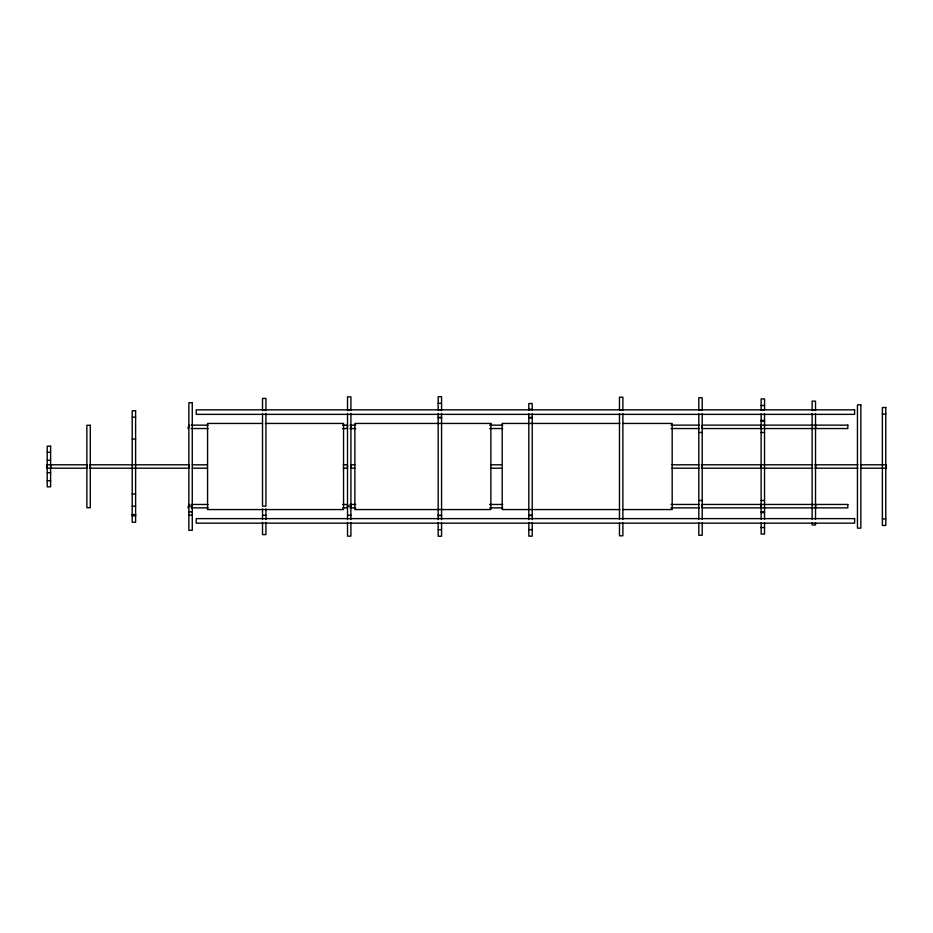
<?xml version="1.0" encoding="UTF-8"?>
<svg xmlns="http://www.w3.org/2000/svg" width="933" height="933" viewBox="0 0 933 933"><rect width="100%" height="100%" fill="white"/><g stroke="black" fill="none" stroke-linecap="round" stroke-linejoin="round"><path stroke-width="1.4" d="M438.172 403.289L441.566 403.289M761.13 405.482L764.535 405.482M528.824 409.354L532.23 409.354M262.523 409.774L265.928 409.774M347.519 409.774L350.913 409.774M438.172 409.774L441.566 409.774M619.477 409.774L622.882 409.774M698.805 409.774L702.211 409.774M761.13 409.774L764.535 409.774M812.13 409.774L815.524 409.774M882.385 414.077L885.779 414.077M132.206 417.168L135.612 417.168M438.172 417.378L441.566 417.378M528.824 417.494L532.23 417.494M438.172 417.774L441.566 417.774M528.824 417.774L532.23 417.774M761.13 420.386L764.535 420.386M761.13 421.168L764.535 421.168M262.535 423.442L207.569 423.442L207.569 509.558L343.542 509.558L343.542 423.442L265.427 423.442M619.874 423.442L502.199 423.442L502.199 509.558L619.874 509.558M622.778 423.442L672.18 423.442L672.18 509.558L622.778 509.558M191.207 425.133L208.071 425.133M342.621 425.133L347.449 425.133L347.449 428.539L342.621 428.539M349.91 425.133L355.73 425.133M489.673 425.133L502.77 425.133M671.049 425.133L699.318 425.133M191.207 428.539L208.071 428.539M349.91 428.539L355.73 428.539M489.673 428.539L502.77 428.539M671.049 428.539L699.318 428.539M698.805 432.504L702.211 432.504M761.13 432.504L764.535 432.504M132.206 439.035L135.612 439.035M47.221 452.26L50.615 452.26M47.221 460.296L50.615 460.296M87.445 464.797L46.65 464.797L46.65 468.203L87.445 468.203M90.011 464.797L189.259 464.797M192.338 464.797L207.138 464.797M343.239 464.797L347.449 464.797L347.449 468.203L343.239 468.203M350.61 464.797L354.797 464.797M490.898 464.797L501.161 464.797M671.935 464.797L699.155 464.797M701.464 464.797L812.701 464.797M814.894 464.797L857.952 464.797M860.518 464.797L886.35 464.797L886.35 468.203L860.518 468.203M90.011 468.203L189.259 468.203M192.338 468.203L207.138 468.203M350.61 468.203L354.797 468.203M490.898 468.203L501.161 468.203M671.935 468.203L699.155 468.203M701.464 468.203L812.701 468.203M814.894 468.203L857.952 468.203M47.221 472.704L50.615 472.704M47.221 480.74L50.615 480.74M132.206 493.965L135.612 493.965M698.805 500.496L702.211 500.496M761.13 500.496L764.535 500.496M191.207 504.461L208.071 504.461M342.621 504.461L347.449 504.461L347.449 507.867L342.621 507.867M349.91 504.461L355.73 504.461M489.673 504.461L502.77 504.461M671.049 504.461L699.318 504.461M132.206 506.164L135.612 506.164M188.863 506.164L192.268 506.164M347.519 506.164L350.913 506.164M191.207 507.867L208.071 507.867M349.91 507.867L355.73 507.867M489.673 507.867L502.77 507.867M671.049 507.867L699.318 507.867M188.863 511.832L192.268 511.832M761.13 511.832L764.535 511.832M761.13 512.614L764.535 512.614M132.206 514.643L135.612 514.643M132.206 515.226L135.612 515.226M188.863 515.226L192.268 515.226M262.523 515.226L265.928 515.226M347.519 515.226L350.913 515.226M438.172 515.226L441.566 515.226M528.824 515.226L532.23 515.226M528.824 515.506L532.23 515.506M438.172 515.622L441.566 515.622M132.206 515.832L135.612 515.832M882.385 518.923L885.779 518.923M761.13 527.518L764.535 527.518M438.172 529.711L441.566 529.711M528.824 529.617L532.23 529.617M815.594 425.133L815.594 428.539M815.594 464.797L815.594 468.203M815.594 504.461L815.594 507.867M815.524 410.59L815.524 401.155L812.13 401.155L812.13 410.59M815.524 413.482L815.524 519.261M815.524 522.9L815.524 524.987L812.13 524.987L812.13 522.9M812.13 413.482L812.13 519.261M764.535 410.077L764.535 398.916L761.13 398.916L761.13 410.077M764.535 413.751L764.535 519.249M764.535 522.923L764.535 534.084L761.13 534.084L761.13 522.923M761.13 413.751L761.13 519.249M761.06 425.133L761.06 428.539M761.06 464.797L761.06 468.203M761.06 504.461L761.06 507.867M702.269 464.797L702.269 468.203M702.211 410.088L702.211 397.738L698.805 397.738L698.805 410.088M702.211 413.704L702.211 519.296M702.211 522.912L702.211 535.262L698.805 535.262L698.805 522.912M698.805 413.704L698.805 519.296M622.882 410.054L622.882 397.201L619.477 397.201L619.477 410.054M622.882 413.599L622.882 519.401M622.882 522.947L622.882 535.799L619.477 535.799L619.477 522.947M619.477 413.599L619.477 519.401M532.23 410.158L532.23 403.522L528.824 403.522L528.824 410.158M532.23 413.774L532.23 519.588M532.23 522.457L532.23 536.16L528.824 536.16L528.824 522.457M528.824 413.774L528.824 519.588M441.566 410.485L441.566 396.735L438.172 396.735L438.172 410.485M441.566 413.366L441.566 519.634M441.566 522.515L441.566 536.265L438.172 536.265L438.172 522.515M438.172 413.366L438.172 519.634M350.983 425.133L350.983 428.539M350.983 464.797L350.983 468.203M350.983 504.461L350.983 507.867M350.913 410.567L350.913 396.863L347.519 396.863L347.519 410.567M350.913 413.424L350.913 519.529M350.913 522.41L350.913 536.137L347.519 536.137L347.519 522.41M347.519 413.424L347.519 519.529M265.928 410.637L265.928 398.414L262.523 398.414L262.523 410.637M265.928 413.482L265.928 506.164L262.523 506.164L262.523 413.482M265.928 508.847L265.928 519.506M265.928 522.352L265.928 534.586L262.523 534.586L262.523 522.352M262.523 508.847L262.523 519.506M188.804 464.797L188.804 468.203M90.349 464.797L90.349 468.203M86.816 464.797L86.816 468.203M50.685 464.797L50.685 468.203M47.151 464.797L47.151 468.203M192.268 402.694L188.863 402.694L188.863 530.306L192.268 530.306L192.268 402.694M860.856 404.852L857.45 404.852L857.45 528.148L860.856 528.148L860.856 404.852M885.779 407.523L882.385 407.523L882.385 525.477L885.779 525.477L885.779 407.523M854.616 409.844L196.233 409.844L196.233 414.369L854.616 414.369L854.616 409.844M135.612 410.765L132.206 410.765L132.206 522.235L135.612 522.235L135.612 410.765M490.863 423.442L354.878 423.442L354.878 509.558L490.863 509.558L490.863 423.442M188.804 425.133L188.303 428.539L188.804 425.133M847.817 425.133L702.234 425.133L702.269 428.539L847.817 428.539L847.817 425.133M90.279 425.285L86.874 425.285L86.874 507.715L90.279 507.715L90.279 425.285M50.615 446.161L47.221 446.161L47.221 486.839L50.615 486.839L50.615 446.161M188.804 504.461L188.303 507.867L188.804 504.461M847.817 504.461L702.234 504.461L702.269 507.867L847.817 507.867L847.817 504.461M854.616 518.631L196.233 518.631L196.233 523.156L854.616 523.156L854.616 518.631"/></g></svg>
